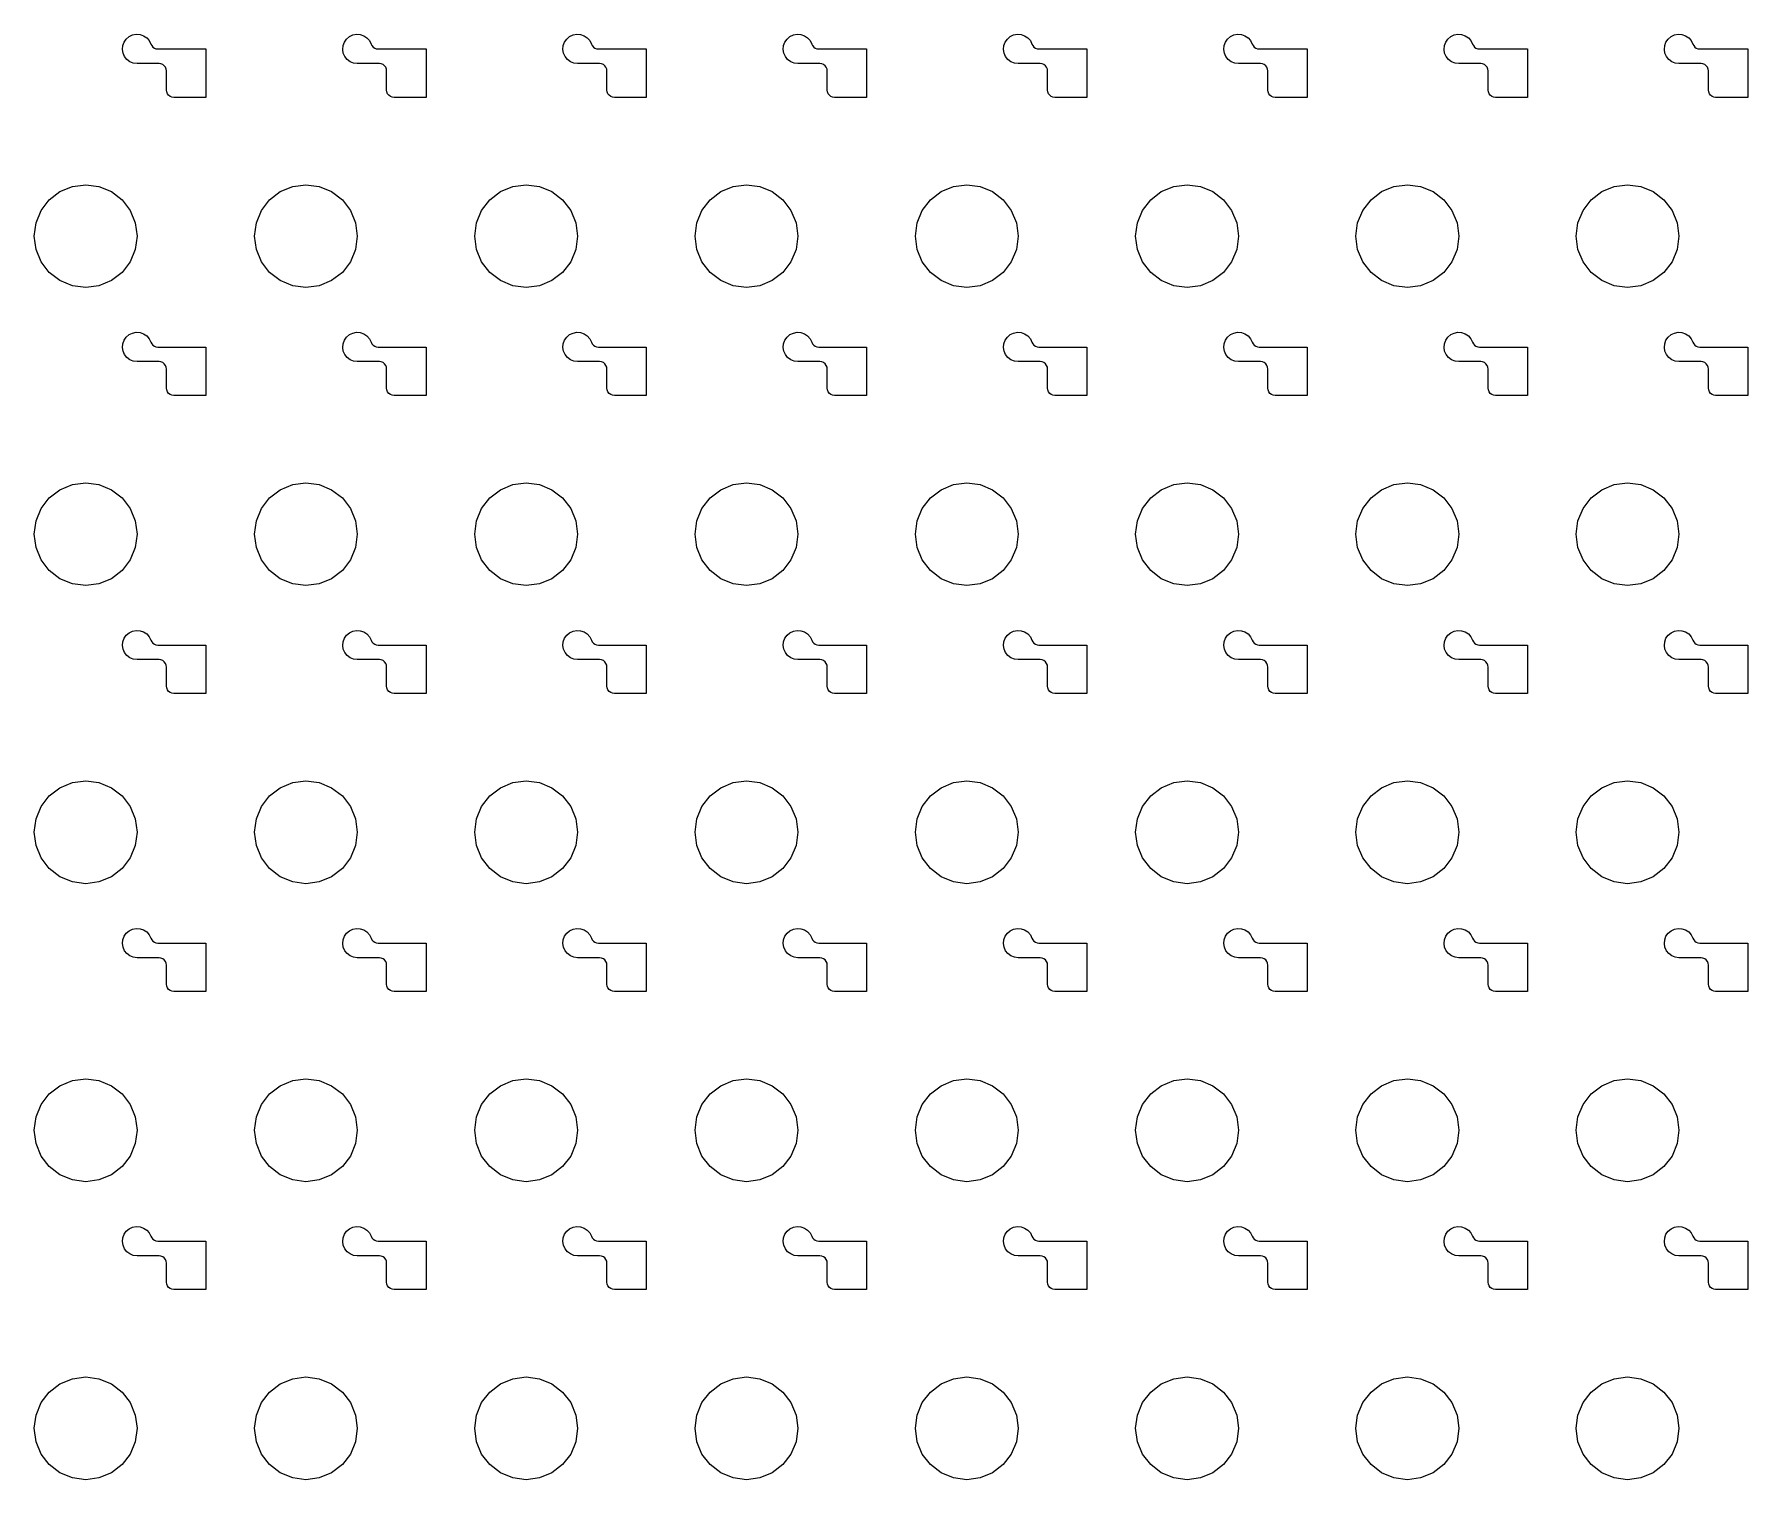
# Model space of a CAD drawing. Extents: x 11 to 212, y 11 to 212.
# Drawn here: x 79.91 to 93.63, y 136.1 to 147.68 of the extents above; entities that cross this region are included whole.
import ezdxf

# ---------------------------------------------------------------- set-up
doc = ezdxf.new("R2010")
doc.units = 0
doc.layers.add('C3', color=7, linetype='continuous')

msp = doc.modelspace()

# ---------------------------------------------------------------- linework, layer by layer
at = {"layer": 'C3'}
for points in [[(81.024, 147.176), (81.008, 147.178), (80.994, 147.184), (80.982, 147.194), (80.973, 147.206), (80.967, 147.22), (80.965, 147.235), (80.965, 147.388), (80.963, 147.403), (80.957, 147.418), (80.947, 147.43), (80.935, 147.439), (80.921, 147.445), (80.906, 147.447), (80.729, 147.447), (80.699, 147.451), (80.672, 147.462), (80.647, 147.48), (80.629, 147.504), (80.617, 147.532), (80.612, 147.561), (80.615, 147.591), (80.625, 147.62), (80.643, 147.644), (80.666, 147.664), (80.693, 147.677), (80.723, 147.682), (80.753, 147.68), (80.782, 147.67), (80.807, 147.653), (80.827, 147.631), (80.84, 147.604), (80.847, 147.591), (80.856, 147.58), (80.868, 147.572), (80.881, 147.566), (80.896, 147.565), (81.28, 147.565), (81.28, 147.176)], [(82.788, 147.176), (82.773, 147.178), (82.759, 147.184), (82.747, 147.194), (82.737, 147.206), (82.731, 147.22), (82.729, 147.235), (82.729, 147.388), (82.727, 147.403), (82.722, 147.418), (82.712, 147.43), (82.7, 147.439), (82.686, 147.445), (82.671, 147.447), (82.494, 147.447), (82.464, 147.451), (82.436, 147.462), (82.412, 147.48), (82.393, 147.504), (82.381, 147.532), (82.377, 147.561), (82.38, 147.591), (82.39, 147.62), (82.408, 147.644), (82.431, 147.664), (82.458, 147.677), (82.488, 147.682), (82.518, 147.68), (82.546, 147.67), (82.571, 147.653), (82.591, 147.631), (82.605, 147.604), (82.611, 147.591), (82.621, 147.58), (82.633, 147.572), (82.646, 147.566), (82.66, 147.565), (83.045, 147.565), (83.045, 147.176)], [(84.553, 147.176), (84.538, 147.178), (84.524, 147.184), (84.511, 147.194), (84.502, 147.206), (84.496, 147.22), (84.494, 147.235), (84.494, 147.388), (84.492, 147.403), (84.486, 147.418), (84.477, 147.43), (84.465, 147.439), (84.451, 147.445), (84.435, 147.447), (84.259, 147.447), (84.229, 147.451), (84.201, 147.462), (84.177, 147.48), (84.158, 147.504), (84.146, 147.532), (84.141, 147.561), (84.144, 147.591), (84.155, 147.62), (84.172, 147.644), (84.195, 147.664), (84.223, 147.677), (84.252, 147.682), (84.282, 147.68), (84.311, 147.67), (84.336, 147.653), (84.356, 147.631), (84.37, 147.604), (84.376, 147.591), (84.386, 147.58), (84.397, 147.572), (84.411, 147.566), (84.425, 147.565), (84.809, 147.565), (84.809, 147.176)], [(86.318, 147.176), (86.302, 147.178), (86.288, 147.184), (86.276, 147.194), (86.267, 147.206), (86.261, 147.22), (86.259, 147.235), (86.259, 147.388), (86.257, 147.403), (86.251, 147.418), (86.242, 147.43), (86.229, 147.439), (86.215, 147.445), (86.2, 147.447), (86.024, 147.447), (85.994, 147.451), (85.966, 147.462), (85.941, 147.48), (85.923, 147.504), (85.911, 147.532), (85.906, 147.561), (85.909, 147.591), (85.92, 147.62), (85.937, 147.644), (85.96, 147.664), (85.987, 147.677), (86.017, 147.682), (86.047, 147.68), (86.076, 147.67), (86.101, 147.653), (86.121, 147.631), (86.134, 147.604), (86.141, 147.591), (86.15, 147.58), (86.162, 147.572), (86.176, 147.566), (86.19, 147.565), (86.574, 147.565), (86.574, 147.176)], [(88.082, 147.176), (88.067, 147.178), (88.053, 147.184), (88.041, 147.194), (88.031, 147.206), (88.026, 147.22), (88.024, 147.235), (88.024, 147.388), (88.022, 147.403), (88.016, 147.418), (88.006, 147.43), (87.994, 147.439), (87.98, 147.445), (87.965, 147.447), (87.788, 147.447), (87.758, 147.451), (87.73, 147.462), (87.706, 147.48), (87.687, 147.504), (87.675, 147.532), (87.671, 147.561), (87.674, 147.591), (87.684, 147.62), (87.702, 147.644), (87.725, 147.664), (87.752, 147.677), (87.782, 147.682), (87.812, 147.68), (87.84, 147.67), (87.866, 147.653), (87.886, 147.631), (87.899, 147.604), (87.906, 147.591), (87.915, 147.58), (87.927, 147.572), (87.94, 147.566), (87.955, 147.565), (88.339, 147.565), (88.339, 147.176)], [(89.847, 147.176), (89.832, 147.178), (89.818, 147.184), (89.805, 147.194), (89.796, 147.206), (89.79, 147.22), (89.788, 147.235), (89.788, 147.388), (89.786, 147.403), (89.78, 147.418), (89.771, 147.43), (89.759, 147.439), (89.745, 147.445), (89.729, 147.447), (89.553, 147.447), (89.523, 147.451), (89.495, 147.462), (89.471, 147.48), (89.452, 147.504), (89.44, 147.532), (89.435, 147.561), (89.438, 147.591), (89.449, 147.62), (89.466, 147.644), (89.49, 147.664), (89.517, 147.677), (89.546, 147.682), (89.577, 147.68), (89.605, 147.67), (89.63, 147.653), (89.65, 147.631), (89.664, 147.604), (89.67, 147.591), (89.68, 147.58), (89.692, 147.572), (89.705, 147.566), (89.719, 147.565), (90.104, 147.565), (90.104, 147.176)], [(91.612, 147.176), (91.597, 147.178), (91.582, 147.184), (91.57, 147.194), (91.561, 147.206), (91.555, 147.22), (91.553, 147.235), (91.553, 147.388), (91.551, 147.403), (91.545, 147.418), (91.536, 147.43), (91.524, 147.439), (91.509, 147.445), (91.494, 147.447), (91.318, 147.447), (91.288, 147.451), (91.26, 147.462), (91.236, 147.48), (91.217, 147.504), (91.205, 147.532), (91.2, 147.561), (91.203, 147.591), (91.214, 147.62), (91.231, 147.644), (91.254, 147.664), (91.282, 147.677), (91.311, 147.682), (91.341, 147.68), (91.37, 147.67), (91.395, 147.653), (91.415, 147.631), (91.429, 147.604), (91.435, 147.591), (91.444, 147.58), (91.456, 147.572), (91.47, 147.566), (91.484, 147.565), (91.868, 147.565), (91.868, 147.176)], [(93.376, 147.176), (93.361, 147.178), (93.347, 147.184), (93.335, 147.194), (93.326, 147.206), (93.32, 147.22), (93.318, 147.235), (93.318, 147.388), (93.316, 147.403), (93.31, 147.418), (93.3, 147.43), (93.288, 147.439), (93.274, 147.445), (93.259, 147.447), (93.082, 147.447), (93.052, 147.451), (93.024, 147.462), (93, 147.48), (92.982, 147.504), (92.969, 147.532), (92.965, 147.561), (92.968, 147.591), (92.978, 147.62), (92.996, 147.644), (93.019, 147.664), (93.046, 147.677), (93.076, 147.682), (93.106, 147.68), (93.135, 147.67), (93.16, 147.653), (93.18, 147.631), (93.193, 147.604), (93.2, 147.591), (93.209, 147.58), (93.221, 147.572), (93.234, 147.566), (93.249, 147.565), (93.633, 147.565), (93.633, 147.176)], [(80.729, 146.065), (80.715, 145.958), (80.674, 145.859), (80.609, 145.774), (80.524, 145.708), (80.424, 145.667), (80.318, 145.653), (80.211, 145.667), (80.112, 145.708), (80.026, 145.774), (79.961, 145.859), (79.92, 145.958), (79.906, 146.065), (79.92, 146.171), (79.961, 146.271), (80.026, 146.356), (80.112, 146.421), (80.211, 146.462), (80.318, 146.476), (80.424, 146.462), (80.524, 146.421), (80.609, 146.356), (80.674, 146.271), (80.715, 146.171)], [(82.494, 146.065), (82.48, 145.958), (82.439, 145.859), (82.374, 145.774), (82.288, 145.708), (82.189, 145.667), (82.082, 145.653), (81.976, 145.667), (81.876, 145.708), (81.791, 145.774), (81.726, 145.859), (81.685, 145.958), (81.671, 146.065), (81.685, 146.171), (81.726, 146.271), (81.791, 146.356), (81.876, 146.421), (81.976, 146.462), (82.082, 146.476), (82.189, 146.462), (82.288, 146.421), (82.374, 146.356), (82.439, 146.271), (82.48, 146.171)], [(84.259, 146.065), (84.245, 145.958), (84.204, 145.859), (84.138, 145.774), (84.053, 145.708), (83.954, 145.667), (83.847, 145.653), (83.74, 145.667), (83.641, 145.708), (83.556, 145.774), (83.49, 145.859), (83.449, 145.958), (83.435, 146.065), (83.449, 146.171), (83.49, 146.271), (83.556, 146.356), (83.641, 146.421), (83.74, 146.462), (83.847, 146.476), (83.954, 146.462), (84.053, 146.421), (84.138, 146.356), (84.204, 146.271), (84.245, 146.171)], [(86.024, 146.065), (86.009, 145.958), (85.968, 145.859), (85.903, 145.774), (85.818, 145.708), (85.718, 145.667), (85.612, 145.653), (85.505, 145.667), (85.406, 145.708), (85.321, 145.774), (85.255, 145.859), (85.214, 145.958), (85.2, 146.065), (85.214, 146.171), (85.255, 146.271), (85.321, 146.356), (85.406, 146.421), (85.505, 146.462), (85.612, 146.476), (85.718, 146.462), (85.818, 146.421), (85.903, 146.356), (85.968, 146.271), (86.009, 146.171)], [(87.788, 146.065), (87.774, 145.958), (87.733, 145.859), (87.668, 145.774), (87.582, 145.708), (87.483, 145.667), (87.376, 145.653), (87.27, 145.667), (87.171, 145.708), (87.085, 145.774), (87.02, 145.859), (86.979, 145.958), (86.965, 146.065), (86.979, 146.171), (87.02, 146.271), (87.085, 146.356), (87.171, 146.421), (87.27, 146.462), (87.376, 146.476), (87.483, 146.462), (87.582, 146.421), (87.668, 146.356), (87.733, 146.271), (87.774, 146.171)], [(89.553, 146.065), (89.539, 145.958), (89.498, 145.859), (89.432, 145.774), (89.347, 145.708), (89.248, 145.667), (89.141, 145.653), (89.035, 145.667), (88.935, 145.708), (88.85, 145.774), (88.785, 145.859), (88.743, 145.958), (88.729, 146.065), (88.743, 146.171), (88.785, 146.271), (88.85, 146.356), (88.935, 146.421), (89.035, 146.462), (89.141, 146.476), (89.248, 146.462), (89.347, 146.421), (89.432, 146.356), (89.498, 146.271), (89.539, 146.171)], [(91.318, 146.065), (91.304, 145.958), (91.262, 145.859), (91.197, 145.774), (91.112, 145.708), (91.012, 145.667), (90.906, 145.653), (90.799, 145.667), (90.7, 145.708), (90.615, 145.774), (90.549, 145.859), (90.508, 145.958), (90.494, 146.065), (90.508, 146.171), (90.549, 146.271), (90.615, 146.356), (90.7, 146.421), (90.799, 146.462), (90.906, 146.476), (91.012, 146.462), (91.112, 146.421), (91.197, 146.356), (91.262, 146.271), (91.304, 146.171)], [(93.082, 146.065), (93.068, 145.958), (93.027, 145.859), (92.962, 145.774), (92.876, 145.708), (92.777, 145.667), (92.671, 145.653), (92.564, 145.667), (92.465, 145.708), (92.379, 145.774), (92.314, 145.859), (92.273, 145.958), (92.259, 146.065), (92.273, 146.171), (92.314, 146.271), (92.379, 146.356), (92.465, 146.421), (92.564, 146.462), (92.671, 146.476), (92.777, 146.462), (92.876, 146.421), (92.962, 146.356), (93.027, 146.271), (93.068, 146.171)], [(81.024, 144.788), (81.008, 144.79), (80.994, 144.796), (80.982, 144.805), (80.973, 144.818), (80.967, 144.832), (80.965, 144.847), (80.965, 145), (80.963, 145.015), (80.957, 145.029), (80.947, 145.042), (80.935, 145.051), (80.921, 145.057), (80.906, 145.059), (80.729, 145.059), (80.699, 145.063), (80.672, 145.074), (80.647, 145.092), (80.629, 145.116), (80.617, 145.143), (80.612, 145.173), (80.615, 145.203), (80.625, 145.232), (80.643, 145.256), (80.666, 145.276), (80.693, 145.288), (80.723, 145.294), (80.753, 145.292), (80.782, 145.282), (80.807, 145.265), (80.827, 145.243), (80.84, 145.216), (80.847, 145.203), (80.856, 145.192), (80.868, 145.183), (80.881, 145.178), (80.896, 145.176), (81.28, 145.176), (81.28, 144.788)], [(82.788, 144.788), (82.773, 144.79), (82.759, 144.796), (82.747, 144.805), (82.737, 144.818), (82.731, 144.832), (82.729, 144.847), (82.729, 145), (82.727, 145.015), (82.722, 145.029), (82.712, 145.042), (82.7, 145.051), (82.686, 145.057), (82.671, 145.059), (82.494, 145.059), (82.464, 145.063), (82.436, 145.074), (82.412, 145.092), (82.393, 145.116), (82.381, 145.143), (82.377, 145.173), (82.38, 145.203), (82.39, 145.232), (82.408, 145.256), (82.431, 145.276), (82.458, 145.288), (82.488, 145.294), (82.518, 145.292), (82.546, 145.282), (82.571, 145.265), (82.591, 145.243), (82.605, 145.216), (82.611, 145.203), (82.621, 145.192), (82.633, 145.183), (82.646, 145.178), (82.66, 145.176), (83.045, 145.176), (83.045, 144.788)], [(84.553, 144.788), (84.538, 144.79), (84.524, 144.796), (84.511, 144.805), (84.502, 144.818), (84.496, 144.832), (84.494, 144.847), (84.494, 145), (84.492, 145.015), (84.486, 145.029), (84.477, 145.042), (84.465, 145.051), (84.451, 145.057), (84.435, 145.059), (84.259, 145.059), (84.229, 145.063), (84.201, 145.074), (84.177, 145.092), (84.158, 145.116), (84.146, 145.143), (84.141, 145.173), (84.144, 145.203), (84.155, 145.232), (84.172, 145.256), (84.195, 145.276), (84.223, 145.288), (84.252, 145.294), (84.282, 145.292), (84.311, 145.282), (84.336, 145.265), (84.356, 145.243), (84.37, 145.216), (84.376, 145.203), (84.386, 145.192), (84.397, 145.183), (84.411, 145.178), (84.425, 145.176), (84.809, 145.176), (84.809, 144.788)], [(86.318, 144.788), (86.302, 144.79), (86.288, 144.796), (86.276, 144.805), (86.267, 144.818), (86.261, 144.832), (86.259, 144.847), (86.259, 145), (86.257, 145.015), (86.251, 145.029), (86.242, 145.042), (86.229, 145.051), (86.215, 145.057), (86.2, 145.059), (86.024, 145.059), (85.994, 145.063), (85.966, 145.074), (85.941, 145.092), (85.923, 145.116), (85.911, 145.143), (85.906, 145.173), (85.909, 145.203), (85.92, 145.232), (85.937, 145.256), (85.96, 145.276), (85.987, 145.288), (86.017, 145.294), (86.047, 145.292), (86.076, 145.282), (86.101, 145.265), (86.121, 145.243), (86.134, 145.216), (86.141, 145.203), (86.15, 145.192), (86.162, 145.183), (86.176, 145.178), (86.19, 145.176), (86.574, 145.176), (86.574, 144.788)], [(88.082, 144.788), (88.067, 144.79), (88.053, 144.796), (88.041, 144.805), (88.031, 144.818), (88.026, 144.832), (88.024, 144.847), (88.024, 145), (88.022, 145.015), (88.016, 145.029), (88.006, 145.042), (87.994, 145.051), (87.98, 145.057), (87.965, 145.059), (87.788, 145.059), (87.758, 145.063), (87.73, 145.074), (87.706, 145.092), (87.687, 145.116), (87.675, 145.143), (87.671, 145.173), (87.674, 145.203), (87.684, 145.232), (87.702, 145.256), (87.725, 145.276), (87.752, 145.288), (87.782, 145.294), (87.812, 145.292), (87.84, 145.282), (87.866, 145.265), (87.886, 145.243), (87.899, 145.216), (87.906, 145.203), (87.915, 145.192), (87.927, 145.183), (87.94, 145.178), (87.955, 145.176), (88.339, 145.176), (88.339, 144.788)], [(89.847, 144.788), (89.832, 144.79), (89.818, 144.796), (89.805, 144.805), (89.796, 144.818), (89.79, 144.832), (89.788, 144.847), (89.788, 145), (89.786, 145.015), (89.78, 145.029), (89.771, 145.042), (89.759, 145.051), (89.745, 145.057), (89.729, 145.059), (89.553, 145.059), (89.523, 145.063), (89.495, 145.074), (89.471, 145.092), (89.452, 145.116), (89.44, 145.143), (89.435, 145.173), (89.438, 145.203), (89.449, 145.232), (89.466, 145.256), (89.49, 145.276), (89.517, 145.288), (89.546, 145.294), (89.577, 145.292), (89.605, 145.282), (89.63, 145.265), (89.65, 145.243), (89.664, 145.216), (89.67, 145.203), (89.68, 145.192), (89.692, 145.183), (89.705, 145.178), (89.719, 145.176), (90.104, 145.176), (90.104, 144.788)], [(91.612, 144.788), (91.597, 144.79), (91.582, 144.796), (91.57, 144.805), (91.561, 144.818), (91.555, 144.832), (91.553, 144.847), (91.553, 145), (91.551, 145.015), (91.545, 145.029), (91.536, 145.042), (91.524, 145.051), (91.509, 145.057), (91.494, 145.059), (91.318, 145.059), (91.288, 145.063), (91.26, 145.074), (91.236, 145.092), (91.217, 145.116), (91.205, 145.143), (91.2, 145.173), (91.203, 145.203), (91.214, 145.232), (91.231, 145.256), (91.254, 145.276), (91.282, 145.288), (91.311, 145.294), (91.341, 145.292), (91.37, 145.282), (91.395, 145.265), (91.415, 145.243), (91.429, 145.216), (91.435, 145.203), (91.444, 145.192), (91.456, 145.183), (91.47, 145.178), (91.484, 145.176), (91.868, 145.176), (91.868, 144.788)], [(93.376, 144.788), (93.361, 144.79), (93.347, 144.796), (93.335, 144.805), (93.326, 144.818), (93.32, 144.832), (93.318, 144.847), (93.318, 145), (93.316, 145.015), (93.31, 145.029), (93.3, 145.042), (93.288, 145.051), (93.274, 145.057), (93.259, 145.059), (93.082, 145.059), (93.052, 145.063), (93.024, 145.074), (93, 145.092), (92.982, 145.116), (92.969, 145.143), (92.965, 145.173), (92.968, 145.203), (92.978, 145.232), (92.996, 145.256), (93.019, 145.276), (93.046, 145.288), (93.076, 145.294), (93.106, 145.292), (93.135, 145.282), (93.16, 145.265), (93.18, 145.243), (93.193, 145.216), (93.2, 145.203), (93.209, 145.192), (93.221, 145.183), (93.234, 145.178), (93.249, 145.176), (93.633, 145.176), (93.633, 144.788)], [(80.729, 143.676), (80.715, 143.57), (80.674, 143.471), (80.609, 143.385), (80.524, 143.32), (80.424, 143.279), (80.318, 143.265), (80.211, 143.279), (80.112, 143.32), (80.026, 143.385), (79.961, 143.471), (79.92, 143.57), (79.906, 143.676), (79.92, 143.783), (79.961, 143.882), (80.026, 143.968), (80.112, 144.033), (80.211, 144.074), (80.318, 144.088), (80.424, 144.074), (80.524, 144.033), (80.609, 143.968), (80.674, 143.882), (80.715, 143.783)], [(82.494, 143.676), (82.48, 143.57), (82.439, 143.471), (82.374, 143.385), (82.288, 143.32), (82.189, 143.279), (82.082, 143.265), (81.976, 143.279), (81.876, 143.32), (81.791, 143.385), (81.726, 143.471), (81.685, 143.57), (81.671, 143.676), (81.685, 143.783), (81.726, 143.882), (81.791, 143.968), (81.876, 144.033), (81.976, 144.074), (82.082, 144.088), (82.189, 144.074), (82.288, 144.033), (82.374, 143.968), (82.439, 143.882), (82.48, 143.783)], [(84.259, 143.676), (84.245, 143.57), (84.204, 143.471), (84.138, 143.385), (84.053, 143.32), (83.954, 143.279), (83.847, 143.265), (83.74, 143.279), (83.641, 143.32), (83.556, 143.385), (83.49, 143.471), (83.449, 143.57), (83.435, 143.676), (83.449, 143.783), (83.49, 143.882), (83.556, 143.968), (83.641, 144.033), (83.74, 144.074), (83.847, 144.088), (83.954, 144.074), (84.053, 144.033), (84.138, 143.968), (84.204, 143.882), (84.245, 143.783)], [(86.024, 143.676), (86.009, 143.57), (85.968, 143.471), (85.903, 143.385), (85.818, 143.32), (85.718, 143.279), (85.612, 143.265), (85.505, 143.279), (85.406, 143.32), (85.321, 143.385), (85.255, 143.471), (85.214, 143.57), (85.2, 143.676), (85.214, 143.783), (85.255, 143.882), (85.321, 143.968), (85.406, 144.033), (85.505, 144.074), (85.612, 144.088), (85.718, 144.074), (85.818, 144.033), (85.903, 143.968), (85.968, 143.882), (86.009, 143.783)], [(87.788, 143.676), (87.774, 143.57), (87.733, 143.471), (87.668, 143.385), (87.582, 143.32), (87.483, 143.279), (87.376, 143.265), (87.27, 143.279), (87.171, 143.32), (87.085, 143.385), (87.02, 143.471), (86.979, 143.57), (86.965, 143.676), (86.979, 143.783), (87.02, 143.882), (87.085, 143.968), (87.171, 144.033), (87.27, 144.074), (87.376, 144.088), (87.483, 144.074), (87.582, 144.033), (87.668, 143.968), (87.733, 143.882), (87.774, 143.783)], [(89.553, 143.676), (89.539, 143.57), (89.498, 143.471), (89.432, 143.385), (89.347, 143.32), (89.248, 143.279), (89.141, 143.265), (89.035, 143.279), (88.935, 143.32), (88.85, 143.385), (88.785, 143.471), (88.743, 143.57), (88.729, 143.676), (88.743, 143.783), (88.785, 143.882), (88.85, 143.968), (88.935, 144.033), (89.035, 144.074), (89.141, 144.088), (89.248, 144.074), (89.347, 144.033), (89.432, 143.968), (89.498, 143.882), (89.539, 143.783)], [(91.318, 143.676), (91.304, 143.57), (91.262, 143.471), (91.197, 143.385), (91.112, 143.32), (91.012, 143.279), (90.906, 143.265), (90.799, 143.279), (90.7, 143.32), (90.615, 143.385), (90.549, 143.471), (90.508, 143.57), (90.494, 143.676), (90.508, 143.783), (90.549, 143.882), (90.615, 143.968), (90.7, 144.033), (90.799, 144.074), (90.906, 144.088), (91.012, 144.074), (91.112, 144.033), (91.197, 143.968), (91.262, 143.882), (91.304, 143.783)], [(93.082, 143.676), (93.068, 143.57), (93.027, 143.471), (92.962, 143.385), (92.876, 143.32), (92.777, 143.279), (92.671, 143.265), (92.564, 143.279), (92.465, 143.32), (92.379, 143.385), (92.314, 143.471), (92.273, 143.57), (92.259, 143.676), (92.273, 143.783), (92.314, 143.882), (92.379, 143.968), (92.465, 144.033), (92.564, 144.074), (92.671, 144.088), (92.777, 144.074), (92.876, 144.033), (92.962, 143.968), (93.027, 143.882), (93.068, 143.783)], [(81.024, 142.4), (81.008, 142.402), (80.994, 142.408), (80.982, 142.417), (80.973, 142.429), (80.967, 142.444), (80.965, 142.459), (80.965, 142.612), (80.963, 142.627), (80.957, 142.641), (80.947, 142.653), (80.935, 142.663), (80.921, 142.669), (80.906, 142.671), (80.729, 142.671), (80.699, 142.674), (80.672, 142.686), (80.647, 142.704), (80.629, 142.728), (80.617, 142.755), (80.612, 142.785), (80.615, 142.815), (80.625, 142.843), (80.643, 142.868), (80.666, 142.887), (80.693, 142.9), (80.723, 142.906), (80.753, 142.903), (80.782, 142.894), (80.807, 142.877), (80.827, 142.854), (80.84, 142.827), (80.847, 142.815), (80.856, 142.804), (80.868, 142.795), (80.881, 142.79), (80.896, 142.788), (81.28, 142.788), (81.28, 142.4)], [(82.788, 142.4), (82.773, 142.402), (82.759, 142.408), (82.747, 142.417), (82.737, 142.429), (82.731, 142.444), (82.729, 142.459), (82.729, 142.612), (82.727, 142.627), (82.722, 142.641), (82.712, 142.653), (82.7, 142.663), (82.686, 142.669), (82.671, 142.671), (82.494, 142.671), (82.464, 142.674), (82.436, 142.686), (82.412, 142.704), (82.393, 142.728), (82.381, 142.755), (82.377, 142.785), (82.38, 142.815), (82.39, 142.843), (82.408, 142.868), (82.431, 142.887), (82.458, 142.9), (82.488, 142.906), (82.518, 142.903), (82.546, 142.894), (82.571, 142.877), (82.591, 142.854), (82.605, 142.827), (82.611, 142.815), (82.621, 142.804), (82.633, 142.795), (82.646, 142.79), (82.66, 142.788), (83.045, 142.788), (83.045, 142.4)], [(84.553, 142.4), (84.538, 142.402), (84.524, 142.408), (84.511, 142.417), (84.502, 142.429), (84.496, 142.444), (84.494, 142.459), (84.494, 142.612), (84.492, 142.627), (84.486, 142.641), (84.477, 142.653), (84.465, 142.663), (84.451, 142.669), (84.435, 142.671), (84.259, 142.671), (84.229, 142.674), (84.201, 142.686), (84.177, 142.704), (84.158, 142.728), (84.146, 142.755), (84.141, 142.785), (84.144, 142.815), (84.155, 142.843), (84.172, 142.868), (84.195, 142.887), (84.223, 142.9), (84.252, 142.906), (84.282, 142.903), (84.311, 142.894), (84.336, 142.877), (84.356, 142.854), (84.37, 142.827), (84.376, 142.815), (84.386, 142.804), (84.397, 142.795), (84.411, 142.79), (84.425, 142.788), (84.809, 142.788), (84.809, 142.4)], [(86.318, 142.4), (86.302, 142.402), (86.288, 142.408), (86.276, 142.417), (86.267, 142.429), (86.261, 142.444), (86.259, 142.459), (86.259, 142.612), (86.257, 142.627), (86.251, 142.641), (86.242, 142.653), (86.229, 142.663), (86.215, 142.669), (86.2, 142.671), (86.024, 142.671), (85.994, 142.674), (85.966, 142.686), (85.941, 142.704), (85.923, 142.728), (85.911, 142.755), (85.906, 142.785), (85.909, 142.815), (85.92, 142.843), (85.937, 142.868), (85.96, 142.887), (85.987, 142.9), (86.017, 142.906), (86.047, 142.903), (86.076, 142.894), (86.101, 142.877), (86.121, 142.854), (86.134, 142.827), (86.141, 142.815), (86.15, 142.804), (86.162, 142.795), (86.176, 142.79), (86.19, 142.788), (86.574, 142.788), (86.574, 142.4)], [(88.082, 142.4), (88.067, 142.402), (88.053, 142.408), (88.041, 142.417), (88.031, 142.429), (88.026, 142.444), (88.024, 142.459), (88.024, 142.612), (88.022, 142.627), (88.016, 142.641), (88.006, 142.653), (87.994, 142.663), (87.98, 142.669), (87.965, 142.671), (87.788, 142.671), (87.758, 142.674), (87.73, 142.686), (87.706, 142.704), (87.687, 142.728), (87.675, 142.755), (87.671, 142.785), (87.674, 142.815), (87.684, 142.843), (87.702, 142.868), (87.725, 142.887), (87.752, 142.9), (87.782, 142.906), (87.812, 142.903), (87.84, 142.894), (87.866, 142.877), (87.886, 142.854), (87.899, 142.827), (87.906, 142.815), (87.915, 142.804), (87.927, 142.795), (87.94, 142.79), (87.955, 142.788), (88.339, 142.788), (88.339, 142.4)], [(89.847, 142.4), (89.832, 142.402), (89.818, 142.408), (89.805, 142.417), (89.796, 142.429), (89.79, 142.444), (89.788, 142.459), (89.788, 142.612), (89.786, 142.627), (89.78, 142.641), (89.771, 142.653), (89.759, 142.663), (89.745, 142.669), (89.729, 142.671), (89.553, 142.671), (89.523, 142.674), (89.495, 142.686), (89.471, 142.704), (89.452, 142.728), (89.44, 142.755), (89.435, 142.785), (89.438, 142.815), (89.449, 142.843), (89.466, 142.868), (89.49, 142.887), (89.517, 142.9), (89.546, 142.906), (89.577, 142.903), (89.605, 142.894), (89.63, 142.877), (89.65, 142.854), (89.664, 142.827), (89.67, 142.815), (89.68, 142.804), (89.692, 142.795), (89.705, 142.79), (89.719, 142.788), (90.104, 142.788), (90.104, 142.4)], [(91.612, 142.4), (91.597, 142.402), (91.582, 142.408), (91.57, 142.417), (91.561, 142.429), (91.555, 142.444), (91.553, 142.459), (91.553, 142.612), (91.551, 142.627), (91.545, 142.641), (91.536, 142.653), (91.524, 142.663), (91.509, 142.669), (91.494, 142.671), (91.318, 142.671), (91.288, 142.674), (91.26, 142.686), (91.236, 142.704), (91.217, 142.728), (91.205, 142.755), (91.2, 142.785), (91.203, 142.815), (91.214, 142.843), (91.231, 142.868), (91.254, 142.887), (91.282, 142.9), (91.311, 142.906), (91.341, 142.903), (91.37, 142.894), (91.395, 142.877), (91.415, 142.854), (91.429, 142.827), (91.435, 142.815), (91.444, 142.804), (91.456, 142.795), (91.47, 142.79), (91.484, 142.788), (91.868, 142.788), (91.868, 142.4)], [(93.376, 142.4), (93.361, 142.402), (93.347, 142.408), (93.335, 142.417), (93.326, 142.429), (93.32, 142.444), (93.318, 142.459), (93.318, 142.612), (93.316, 142.627), (93.31, 142.641), (93.3, 142.653), (93.288, 142.663), (93.274, 142.669), (93.259, 142.671), (93.082, 142.671), (93.052, 142.674), (93.024, 142.686), (93, 142.704), (92.982, 142.728), (92.969, 142.755), (92.965, 142.785), (92.968, 142.815), (92.978, 142.843), (92.996, 142.868), (93.019, 142.887), (93.046, 142.9), (93.076, 142.906), (93.106, 142.903), (93.135, 142.894), (93.16, 142.877), (93.18, 142.854), (93.193, 142.827), (93.2, 142.815), (93.209, 142.804), (93.221, 142.795), (93.234, 142.79), (93.249, 142.788), (93.633, 142.788), (93.633, 142.4)], [(80.729, 141.288), (80.715, 141.182), (80.674, 141.082), (80.609, 140.997), (80.524, 140.932), (80.424, 140.891), (80.318, 140.876), (80.211, 140.891), (80.112, 140.932), (80.026, 140.997), (79.961, 141.082), (79.92, 141.182), (79.906, 141.288), (79.92, 141.395), (79.961, 141.494), (80.026, 141.579), (80.112, 141.645), (80.211, 141.686), (80.318, 141.7), (80.424, 141.686), (80.524, 141.645), (80.609, 141.579), (80.674, 141.494), (80.715, 141.395)], [(82.494, 141.288), (82.48, 141.182), (82.439, 141.082), (82.374, 140.997), (82.288, 140.932), (82.189, 140.891), (82.082, 140.876), (81.976, 140.891), (81.876, 140.932), (81.791, 140.997), (81.726, 141.082), (81.685, 141.182), (81.671, 141.288), (81.685, 141.395), (81.726, 141.494), (81.791, 141.579), (81.876, 141.645), (81.976, 141.686), (82.082, 141.7), (82.189, 141.686), (82.288, 141.645), (82.374, 141.579), (82.439, 141.494), (82.48, 141.395)], [(84.259, 141.288), (84.245, 141.182), (84.204, 141.082), (84.138, 140.997), (84.053, 140.932), (83.954, 140.891), (83.847, 140.876), (83.74, 140.891), (83.641, 140.932), (83.556, 140.997), (83.49, 141.082), (83.449, 141.182), (83.435, 141.288), (83.449, 141.395), (83.49, 141.494), (83.556, 141.579), (83.641, 141.645), (83.74, 141.686), (83.847, 141.7), (83.954, 141.686), (84.053, 141.645), (84.138, 141.579), (84.204, 141.494), (84.245, 141.395)], [(86.024, 141.288), (86.009, 141.182), (85.968, 141.082), (85.903, 140.997), (85.818, 140.932), (85.718, 140.891), (85.612, 140.876), (85.505, 140.891), (85.406, 140.932), (85.321, 140.997), (85.255, 141.082), (85.214, 141.182), (85.2, 141.288), (85.214, 141.395), (85.255, 141.494), (85.321, 141.579), (85.406, 141.645), (85.505, 141.686), (85.612, 141.7), (85.718, 141.686), (85.818, 141.645), (85.903, 141.579), (85.968, 141.494), (86.009, 141.395)], [(87.788, 141.288), (87.774, 141.182), (87.733, 141.082), (87.668, 140.997), (87.582, 140.932), (87.483, 140.891), (87.376, 140.876), (87.27, 140.891), (87.171, 140.932), (87.085, 140.997), (87.02, 141.082), (86.979, 141.182), (86.965, 141.288), (86.979, 141.395), (87.02, 141.494), (87.085, 141.579), (87.171, 141.645), (87.27, 141.686), (87.376, 141.7), (87.483, 141.686), (87.582, 141.645), (87.668, 141.579), (87.733, 141.494), (87.774, 141.395)], [(89.553, 141.288), (89.539, 141.182), (89.498, 141.082), (89.432, 140.997), (89.347, 140.932), (89.248, 140.891), (89.141, 140.876), (89.035, 140.891), (88.935, 140.932), (88.85, 140.997), (88.785, 141.082), (88.743, 141.182), (88.729, 141.288), (88.743, 141.395), (88.785, 141.494), (88.85, 141.579), (88.935, 141.645), (89.035, 141.686), (89.141, 141.7), (89.248, 141.686), (89.347, 141.645), (89.432, 141.579), (89.498, 141.494), (89.539, 141.395)], [(91.318, 141.288), (91.304, 141.182), (91.262, 141.082), (91.197, 140.997), (91.112, 140.932), (91.012, 140.891), (90.906, 140.876), (90.799, 140.891), (90.7, 140.932), (90.615, 140.997), (90.549, 141.082), (90.508, 141.182), (90.494, 141.288), (90.508, 141.395), (90.549, 141.494), (90.615, 141.579), (90.7, 141.645), (90.799, 141.686), (90.906, 141.7), (91.012, 141.686), (91.112, 141.645), (91.197, 141.579), (91.262, 141.494), (91.304, 141.395)], [(93.082, 141.288), (93.068, 141.182), (93.027, 141.082), (92.962, 140.997), (92.876, 140.932), (92.777, 140.891), (92.671, 140.876), (92.564, 140.891), (92.465, 140.932), (92.379, 140.997), (92.314, 141.082), (92.273, 141.182), (92.259, 141.288), (92.273, 141.395), (92.314, 141.494), (92.379, 141.579), (92.465, 141.645), (92.564, 141.686), (92.671, 141.7), (92.777, 141.686), (92.876, 141.645), (92.962, 141.579), (93.027, 141.494), (93.068, 141.395)], [(81.024, 140.012), (81.008, 140.014), (80.994, 140.02), (80.982, 140.029), (80.973, 140.041), (80.967, 140.055), (80.965, 140.071), (80.965, 140.224), (80.963, 140.239), (80.957, 140.253), (80.947, 140.265), (80.935, 140.274), (80.921, 140.28), (80.906, 140.282), (80.729, 140.282), (80.699, 140.286), (80.672, 140.298), (80.647, 140.316), (80.629, 140.339), (80.617, 140.367), (80.612, 140.397), (80.615, 140.427), (80.625, 140.455), (80.643, 140.48), (80.666, 140.499), (80.693, 140.512), (80.723, 140.517), (80.753, 140.515), (80.782, 140.505), (80.807, 140.489), (80.827, 140.466), (80.84, 140.439), (80.847, 140.426), (80.856, 140.415), (80.868, 140.407), (80.881, 140.402), (80.896, 140.4), (81.28, 140.4), (81.28, 140.012)], [(82.788, 140.012), (82.773, 140.014), (82.759, 140.02), (82.747, 140.029), (82.737, 140.041), (82.731, 140.055), (82.729, 140.071), (82.729, 140.224), (82.727, 140.239), (82.722, 140.253), (82.712, 140.265), (82.7, 140.274), (82.686, 140.28), (82.671, 140.282), (82.494, 140.282), (82.464, 140.286), (82.436, 140.298), (82.412, 140.316), (82.393, 140.339), (82.381, 140.367), (82.377, 140.397), (82.38, 140.427), (82.39, 140.455), (82.408, 140.48), (82.431, 140.499), (82.458, 140.512), (82.488, 140.517), (82.518, 140.515), (82.546, 140.505), (82.571, 140.489), (82.591, 140.466), (82.605, 140.439), (82.611, 140.426), (82.621, 140.415), (82.633, 140.407), (82.646, 140.402), (82.66, 140.4), (83.045, 140.4), (83.045, 140.012)], [(84.553, 140.012), (84.538, 140.014), (84.524, 140.02), (84.511, 140.029), (84.502, 140.041), (84.496, 140.055), (84.494, 140.071), (84.494, 140.224), (84.492, 140.239), (84.486, 140.253), (84.477, 140.265), (84.465, 140.274), (84.451, 140.28), (84.435, 140.282), (84.259, 140.282), (84.229, 140.286), (84.201, 140.298), (84.177, 140.316), (84.158, 140.339), (84.146, 140.367), (84.141, 140.397), (84.144, 140.427), (84.155, 140.455), (84.172, 140.48), (84.195, 140.499), (84.223, 140.512), (84.252, 140.517), (84.282, 140.515), (84.311, 140.505), (84.336, 140.489), (84.356, 140.466), (84.37, 140.439), (84.376, 140.426), (84.386, 140.415), (84.397, 140.407), (84.411, 140.402), (84.425, 140.4), (84.809, 140.4), (84.809, 140.012)], [(86.318, 140.012), (86.302, 140.014), (86.288, 140.02), (86.276, 140.029), (86.267, 140.041), (86.261, 140.055), (86.259, 140.071), (86.259, 140.224), (86.257, 140.239), (86.251, 140.253), (86.242, 140.265), (86.229, 140.274), (86.215, 140.28), (86.2, 140.282), (86.024, 140.282), (85.994, 140.286), (85.966, 140.298), (85.941, 140.316), (85.923, 140.339), (85.911, 140.367), (85.906, 140.397), (85.909, 140.427), (85.92, 140.455), (85.937, 140.48), (85.96, 140.499), (85.987, 140.512), (86.017, 140.517), (86.047, 140.515), (86.076, 140.505), (86.101, 140.489), (86.121, 140.466), (86.134, 140.439), (86.141, 140.426), (86.15, 140.415), (86.162, 140.407), (86.176, 140.402), (86.19, 140.4), (86.574, 140.4), (86.574, 140.012)], [(88.082, 140.012), (88.067, 140.014), (88.053, 140.02), (88.041, 140.029), (88.031, 140.041), (88.026, 140.055), (88.024, 140.071), (88.024, 140.224), (88.022, 140.239), (88.016, 140.253), (88.006, 140.265), (87.994, 140.274), (87.98, 140.28), (87.965, 140.282), (87.788, 140.282), (87.758, 140.286), (87.73, 140.298), (87.706, 140.316), (87.687, 140.339), (87.675, 140.367), (87.671, 140.397), (87.674, 140.427), (87.684, 140.455), (87.702, 140.48), (87.725, 140.499), (87.752, 140.512), (87.782, 140.517), (87.812, 140.515), (87.84, 140.505), (87.866, 140.489), (87.886, 140.466), (87.899, 140.439), (87.906, 140.426), (87.915, 140.415), (87.927, 140.407), (87.94, 140.402), (87.955, 140.4), (88.339, 140.4), (88.339, 140.012)], [(89.847, 140.012), (89.832, 140.014), (89.818, 140.02), (89.805, 140.029), (89.796, 140.041), (89.79, 140.055), (89.788, 140.071), (89.788, 140.224), (89.786, 140.239), (89.78, 140.253), (89.771, 140.265), (89.759, 140.274), (89.745, 140.28), (89.729, 140.282), (89.553, 140.282), (89.523, 140.286), (89.495, 140.298), (89.471, 140.316), (89.452, 140.339), (89.44, 140.367), (89.435, 140.397), (89.438, 140.427), (89.449, 140.455), (89.466, 140.48), (89.49, 140.499), (89.517, 140.512), (89.546, 140.517), (89.577, 140.515), (89.605, 140.505), (89.63, 140.489), (89.65, 140.466), (89.664, 140.439), (89.67, 140.426), (89.68, 140.415), (89.692, 140.407), (89.705, 140.402), (89.719, 140.4), (90.104, 140.4), (90.104, 140.012)], [(91.612, 140.012), (91.597, 140.014), (91.582, 140.02), (91.57, 140.029), (91.561, 140.041), (91.555, 140.055), (91.553, 140.071), (91.553, 140.224), (91.551, 140.239), (91.545, 140.253), (91.536, 140.265), (91.524, 140.274), (91.509, 140.28), (91.494, 140.282), (91.318, 140.282), (91.288, 140.286), (91.26, 140.298), (91.236, 140.316), (91.217, 140.339), (91.205, 140.367), (91.2, 140.397), (91.203, 140.427), (91.214, 140.455), (91.231, 140.48), (91.254, 140.499), (91.282, 140.512), (91.311, 140.517), (91.341, 140.515), (91.37, 140.505), (91.395, 140.489), (91.415, 140.466), (91.429, 140.439), (91.435, 140.426), (91.444, 140.415), (91.456, 140.407), (91.47, 140.402), (91.484, 140.4), (91.868, 140.4), (91.868, 140.012)], [(93.376, 140.012), (93.361, 140.014), (93.347, 140.02), (93.335, 140.029), (93.326, 140.041), (93.32, 140.055), (93.318, 140.071), (93.318, 140.224), (93.316, 140.239), (93.31, 140.253), (93.3, 140.265), (93.288, 140.274), (93.274, 140.28), (93.259, 140.282), (93.082, 140.282), (93.052, 140.286), (93.024, 140.298), (93, 140.316), (92.982, 140.339), (92.969, 140.367), (92.965, 140.397), (92.968, 140.427), (92.978, 140.455), (92.996, 140.48), (93.019, 140.499), (93.046, 140.512), (93.076, 140.517), (93.106, 140.515), (93.135, 140.505), (93.16, 140.489), (93.18, 140.466), (93.193, 140.439), (93.2, 140.426), (93.209, 140.415), (93.221, 140.407), (93.234, 140.402), (93.249, 140.4), (93.633, 140.4), (93.633, 140.012)], [(80.729, 138.9), (80.715, 138.793), (80.674, 138.694), (80.609, 138.609), (80.524, 138.543), (80.424, 138.502), (80.318, 138.488), (80.211, 138.502), (80.112, 138.543), (80.026, 138.609), (79.961, 138.694), (79.92, 138.793), (79.906, 138.9), (79.92, 139.007), (79.961, 139.106), (80.026, 139.191), (80.112, 139.257), (80.211, 139.298), (80.318, 139.312), (80.424, 139.298), (80.524, 139.257), (80.609, 139.191), (80.674, 139.106), (80.715, 139.007)], [(82.494, 138.9), (82.48, 138.793), (82.439, 138.694), (82.374, 138.609), (82.288, 138.543), (82.189, 138.502), (82.082, 138.488), (81.976, 138.502), (81.876, 138.543), (81.791, 138.609), (81.726, 138.694), (81.685, 138.793), (81.671, 138.9), (81.685, 139.007), (81.726, 139.106), (81.791, 139.191), (81.876, 139.257), (81.976, 139.298), (82.082, 139.312), (82.189, 139.298), (82.288, 139.257), (82.374, 139.191), (82.439, 139.106), (82.48, 139.007)], [(84.259, 138.9), (84.245, 138.793), (84.204, 138.694), (84.138, 138.609), (84.053, 138.543), (83.954, 138.502), (83.847, 138.488), (83.74, 138.502), (83.641, 138.543), (83.556, 138.609), (83.49, 138.694), (83.449, 138.793), (83.435, 138.9), (83.449, 139.007), (83.49, 139.106), (83.556, 139.191), (83.641, 139.257), (83.74, 139.298), (83.847, 139.312), (83.954, 139.298), (84.053, 139.257), (84.138, 139.191), (84.204, 139.106), (84.245, 139.007)], [(86.024, 138.9), (86.009, 138.793), (85.968, 138.694), (85.903, 138.609), (85.818, 138.543), (85.718, 138.502), (85.612, 138.488), (85.505, 138.502), (85.406, 138.543), (85.321, 138.609), (85.255, 138.694), (85.214, 138.793), (85.2, 138.9), (85.214, 139.007), (85.255, 139.106), (85.321, 139.191), (85.406, 139.257), (85.505, 139.298), (85.612, 139.312), (85.718, 139.298), (85.818, 139.257), (85.903, 139.191), (85.968, 139.106), (86.009, 139.007)], [(87.788, 138.9), (87.774, 138.793), (87.733, 138.694), (87.668, 138.609), (87.582, 138.543), (87.483, 138.502), (87.376, 138.488), (87.27, 138.502), (87.171, 138.543), (87.085, 138.609), (87.02, 138.694), (86.979, 138.793), (86.965, 138.9), (86.979, 139.007), (87.02, 139.106), (87.085, 139.191), (87.171, 139.257), (87.27, 139.298), (87.376, 139.312), (87.483, 139.298), (87.582, 139.257), (87.668, 139.191), (87.733, 139.106), (87.774, 139.007)], [(89.553, 138.9), (89.539, 138.793), (89.498, 138.694), (89.432, 138.609), (89.347, 138.543), (89.248, 138.502), (89.141, 138.488), (89.035, 138.502), (88.935, 138.543), (88.85, 138.609), (88.785, 138.694), (88.743, 138.793), (88.729, 138.9), (88.743, 139.007), (88.785, 139.106), (88.85, 139.191), (88.935, 139.257), (89.035, 139.298), (89.141, 139.312), (89.248, 139.298), (89.347, 139.257), (89.432, 139.191), (89.498, 139.106), (89.539, 139.007)], [(91.318, 138.9), (91.304, 138.793), (91.262, 138.694), (91.197, 138.609), (91.112, 138.543), (91.012, 138.502), (90.906, 138.488), (90.799, 138.502), (90.7, 138.543), (90.615, 138.609), (90.549, 138.694), (90.508, 138.793), (90.494, 138.9), (90.508, 139.007), (90.549, 139.106), (90.615, 139.191), (90.7, 139.257), (90.799, 139.298), (90.906, 139.312), (91.012, 139.298), (91.112, 139.257), (91.197, 139.191), (91.262, 139.106), (91.304, 139.007)], [(93.082, 138.9), (93.068, 138.793), (93.027, 138.694), (92.962, 138.609), (92.876, 138.543), (92.777, 138.502), (92.671, 138.488), (92.564, 138.502), (92.465, 138.543), (92.379, 138.609), (92.314, 138.694), (92.273, 138.793), (92.259, 138.9), (92.273, 139.007), (92.314, 139.106), (92.379, 139.191), (92.465, 139.257), (92.564, 139.298), (92.671, 139.312), (92.777, 139.298), (92.876, 139.257), (92.962, 139.191), (93.027, 139.106), (93.068, 139.007)], [(81.024, 137.624), (81.008, 137.626), (80.994, 137.631), (80.982, 137.641), (80.973, 137.653), (80.967, 137.667), (80.965, 137.682), (80.965, 137.835), (80.963, 137.851), (80.957, 137.865), (80.947, 137.877), (80.935, 137.886), (80.921, 137.892), (80.906, 137.894), (80.729, 137.894), (80.699, 137.898), (80.672, 137.909), (80.647, 137.927), (80.629, 137.951), (80.617, 137.979), (80.612, 138.009), (80.615, 138.039), (80.625, 138.067), (80.643, 138.091), (80.666, 138.111), (80.693, 138.124), (80.723, 138.129), (80.753, 138.127), (80.782, 138.117), (80.807, 138.1), (80.827, 138.078), (80.84, 138.051), (80.847, 138.038), (80.856, 138.027), (80.868, 138.019), (80.881, 138.014), (80.896, 138.012), (81.28, 138.012), (81.28, 137.624)], [(82.788, 137.624), (82.773, 137.626), (82.759, 137.631), (82.747, 137.641), (82.737, 137.653), (82.731, 137.667), (82.729, 137.682), (82.729, 137.835), (82.727, 137.851), (82.722, 137.865), (82.712, 137.877), (82.7, 137.886), (82.686, 137.892), (82.671, 137.894), (82.494, 137.894), (82.464, 137.898), (82.436, 137.909), (82.412, 137.927), (82.393, 137.951), (82.381, 137.979), (82.377, 138.009), (82.38, 138.039), (82.39, 138.067), (82.408, 138.091), (82.431, 138.111), (82.458, 138.124), (82.488, 138.129), (82.518, 138.127), (82.546, 138.117), (82.571, 138.1), (82.591, 138.078), (82.605, 138.051), (82.611, 138.038), (82.621, 138.027), (82.633, 138.019), (82.646, 138.014), (82.66, 138.012), (83.045, 138.012), (83.045, 137.624)], [(84.553, 137.624), (84.538, 137.626), (84.524, 137.631), (84.511, 137.641), (84.502, 137.653), (84.496, 137.667), (84.494, 137.682), (84.494, 137.835), (84.492, 137.851), (84.486, 137.865), (84.477, 137.877), (84.465, 137.886), (84.451, 137.892), (84.435, 137.894), (84.259, 137.894), (84.229, 137.898), (84.201, 137.909), (84.177, 137.927), (84.158, 137.951), (84.146, 137.979), (84.141, 138.009), (84.144, 138.039), (84.155, 138.067), (84.172, 138.091), (84.195, 138.111), (84.223, 138.124), (84.252, 138.129), (84.282, 138.127), (84.311, 138.117), (84.336, 138.1), (84.356, 138.078), (84.37, 138.051), (84.376, 138.038), (84.386, 138.027), (84.397, 138.019), (84.411, 138.014), (84.425, 138.012), (84.809, 138.012), (84.809, 137.624)], [(86.318, 137.624), (86.302, 137.626), (86.288, 137.631), (86.276, 137.641), (86.267, 137.653), (86.261, 137.667), (86.259, 137.682), (86.259, 137.835), (86.257, 137.851), (86.251, 137.865), (86.242, 137.877), (86.229, 137.886), (86.215, 137.892), (86.2, 137.894), (86.024, 137.894), (85.994, 137.898), (85.966, 137.909), (85.941, 137.927), (85.923, 137.951), (85.911, 137.979), (85.906, 138.009), (85.909, 138.039), (85.92, 138.067), (85.937, 138.091), (85.96, 138.111), (85.987, 138.124), (86.017, 138.129), (86.047, 138.127), (86.076, 138.117), (86.101, 138.1), (86.121, 138.078), (86.134, 138.051), (86.141, 138.038), (86.15, 138.027), (86.162, 138.019), (86.176, 138.014), (86.19, 138.012), (86.574, 138.012), (86.574, 137.624)], [(88.082, 137.624), (88.067, 137.626), (88.053, 137.631), (88.041, 137.641), (88.031, 137.653), (88.026, 137.667), (88.024, 137.682), (88.024, 137.835), (88.022, 137.851), (88.016, 137.865), (88.006, 137.877), (87.994, 137.886), (87.98, 137.892), (87.965, 137.894), (87.788, 137.894), (87.758, 137.898), (87.73, 137.909), (87.706, 137.927), (87.687, 137.951), (87.675, 137.979), (87.671, 138.009), (87.674, 138.039), (87.684, 138.067), (87.702, 138.091), (87.725, 138.111), (87.752, 138.124), (87.782, 138.129), (87.812, 138.127), (87.84, 138.117), (87.866, 138.1), (87.886, 138.078), (87.899, 138.051), (87.906, 138.038), (87.915, 138.027), (87.927, 138.019), (87.94, 138.014), (87.955, 138.012), (88.339, 138.012), (88.339, 137.624)], [(89.847, 137.624), (89.832, 137.626), (89.818, 137.631), (89.805, 137.641), (89.796, 137.653), (89.79, 137.667), (89.788, 137.682), (89.788, 137.835), (89.786, 137.851), (89.78, 137.865), (89.771, 137.877), (89.759, 137.886), (89.745, 137.892), (89.729, 137.894), (89.553, 137.894), (89.523, 137.898), (89.495, 137.909), (89.471, 137.927), (89.452, 137.951), (89.44, 137.979), (89.435, 138.009), (89.438, 138.039), (89.449, 138.067), (89.466, 138.091), (89.49, 138.111), (89.517, 138.124), (89.546, 138.129), (89.577, 138.127), (89.605, 138.117), (89.63, 138.1), (89.65, 138.078), (89.664, 138.051), (89.67, 138.038), (89.68, 138.027), (89.692, 138.019), (89.705, 138.014), (89.719, 138.012), (90.104, 138.012), (90.104, 137.624)], [(91.612, 137.624), (91.597, 137.626), (91.582, 137.631), (91.57, 137.641), (91.561, 137.653), (91.555, 137.667), (91.553, 137.682), (91.553, 137.835), (91.551, 137.851), (91.545, 137.865), (91.536, 137.877), (91.524, 137.886), (91.509, 137.892), (91.494, 137.894), (91.318, 137.894), (91.288, 137.898), (91.26, 137.909), (91.236, 137.927), (91.217, 137.951), (91.205, 137.979), (91.2, 138.009), (91.203, 138.039), (91.214, 138.067), (91.231, 138.091), (91.254, 138.111), (91.282, 138.124), (91.311, 138.129), (91.341, 138.127), (91.37, 138.117), (91.395, 138.1), (91.415, 138.078), (91.429, 138.051), (91.435, 138.038), (91.444, 138.027), (91.456, 138.019), (91.47, 138.014), (91.484, 138.012), (91.868, 138.012), (91.868, 137.624)], [(93.376, 137.624), (93.361, 137.626), (93.347, 137.631), (93.335, 137.641), (93.326, 137.653), (93.32, 137.667), (93.318, 137.682), (93.318, 137.835), (93.316, 137.851), (93.31, 137.865), (93.3, 137.877), (93.288, 137.886), (93.274, 137.892), (93.259, 137.894), (93.082, 137.894), (93.052, 137.898), (93.024, 137.909), (93, 137.927), (92.982, 137.951), (92.969, 137.979), (92.965, 138.009), (92.968, 138.039), (92.978, 138.067), (92.996, 138.091), (93.019, 138.111), (93.046, 138.124), (93.076, 138.129), (93.106, 138.127), (93.135, 138.117), (93.16, 138.1), (93.18, 138.078), (93.193, 138.051), (93.2, 138.038), (93.209, 138.027), (93.221, 138.019), (93.234, 138.014), (93.249, 138.012), (93.633, 138.012), (93.633, 137.624)], [(80.729, 136.512), (80.715, 136.405), (80.674, 136.306), (80.609, 136.221), (80.524, 136.155), (80.424, 136.114), (80.318, 136.1), (80.211, 136.114), (80.112, 136.155), (80.026, 136.221), (79.961, 136.306), (79.92, 136.405), (79.906, 136.512), (79.92, 136.618), (79.961, 136.718), (80.026, 136.803), (80.112, 136.868), (80.211, 136.909), (80.318, 136.924), (80.424, 136.909), (80.524, 136.868), (80.609, 136.803), (80.674, 136.718), (80.715, 136.618)], [(82.494, 136.512), (82.48, 136.405), (82.439, 136.306), (82.374, 136.221), (82.288, 136.155), (82.189, 136.114), (82.082, 136.1), (81.976, 136.114), (81.876, 136.155), (81.791, 136.221), (81.726, 136.306), (81.685, 136.405), (81.671, 136.512), (81.685, 136.618), (81.726, 136.718), (81.791, 136.803), (81.876, 136.868), (81.976, 136.909), (82.082, 136.924), (82.189, 136.909), (82.288, 136.868), (82.374, 136.803), (82.439, 136.718), (82.48, 136.618)], [(84.259, 136.512), (84.245, 136.405), (84.204, 136.306), (84.138, 136.221), (84.053, 136.155), (83.954, 136.114), (83.847, 136.1), (83.74, 136.114), (83.641, 136.155), (83.556, 136.221), (83.49, 136.306), (83.449, 136.405), (83.435, 136.512), (83.449, 136.618), (83.49, 136.718), (83.556, 136.803), (83.641, 136.868), (83.74, 136.909), (83.847, 136.924), (83.954, 136.909), (84.053, 136.868), (84.138, 136.803), (84.204, 136.718), (84.245, 136.618)], [(86.024, 136.512), (86.009, 136.405), (85.968, 136.306), (85.903, 136.221), (85.818, 136.155), (85.718, 136.114), (85.612, 136.1), (85.505, 136.114), (85.406, 136.155), (85.321, 136.221), (85.255, 136.306), (85.214, 136.405), (85.2, 136.512), (85.214, 136.618), (85.255, 136.718), (85.321, 136.803), (85.406, 136.868), (85.505, 136.909), (85.612, 136.924), (85.718, 136.909), (85.818, 136.868), (85.903, 136.803), (85.968, 136.718), (86.009, 136.618)], [(87.788, 136.512), (87.774, 136.405), (87.733, 136.306), (87.668, 136.221), (87.582, 136.155), (87.483, 136.114), (87.376, 136.1), (87.27, 136.114), (87.171, 136.155), (87.085, 136.221), (87.02, 136.306), (86.979, 136.405), (86.965, 136.512), (86.979, 136.618), (87.02, 136.718), (87.085, 136.803), (87.171, 136.868), (87.27, 136.909), (87.376, 136.924), (87.483, 136.909), (87.582, 136.868), (87.668, 136.803), (87.733, 136.718), (87.774, 136.618)], [(89.553, 136.512), (89.539, 136.405), (89.498, 136.306), (89.432, 136.221), (89.347, 136.155), (89.248, 136.114), (89.141, 136.1), (89.035, 136.114), (88.935, 136.155), (88.85, 136.221), (88.785, 136.306), (88.743, 136.405), (88.729, 136.512), (88.743, 136.618), (88.785, 136.718), (88.85, 136.803), (88.935, 136.868), (89.035, 136.909), (89.141, 136.924), (89.248, 136.909), (89.347, 136.868), (89.432, 136.803), (89.498, 136.718), (89.539, 136.618)], [(91.318, 136.512), (91.304, 136.405), (91.262, 136.306), (91.197, 136.221), (91.112, 136.155), (91.012, 136.114), (90.906, 136.1), (90.799, 136.114), (90.7, 136.155), (90.615, 136.221), (90.549, 136.306), (90.508, 136.405), (90.494, 136.512), (90.508, 136.618), (90.549, 136.718), (90.615, 136.803), (90.7, 136.868), (90.799, 136.909), (90.906, 136.924), (91.012, 136.909), (91.112, 136.868), (91.197, 136.803), (91.262, 136.718), (91.304, 136.618)], [(93.082, 136.512), (93.068, 136.405), (93.027, 136.306), (92.962, 136.221), (92.876, 136.155), (92.777, 136.114), (92.671, 136.1), (92.564, 136.114), (92.465, 136.155), (92.379, 136.221), (92.314, 136.306), (92.273, 136.405), (92.259, 136.512), (92.273, 136.618), (92.314, 136.718), (92.379, 136.803), (92.465, 136.868), (92.564, 136.909), (92.671, 136.924), (92.777, 136.909), (92.876, 136.868), (92.962, 136.803), (93.027, 136.718), (93.068, 136.618)]]:
    msp.add_lwpolyline(points, close=True, dxfattribs=at)

doc.saveas('drawing.dxf')
